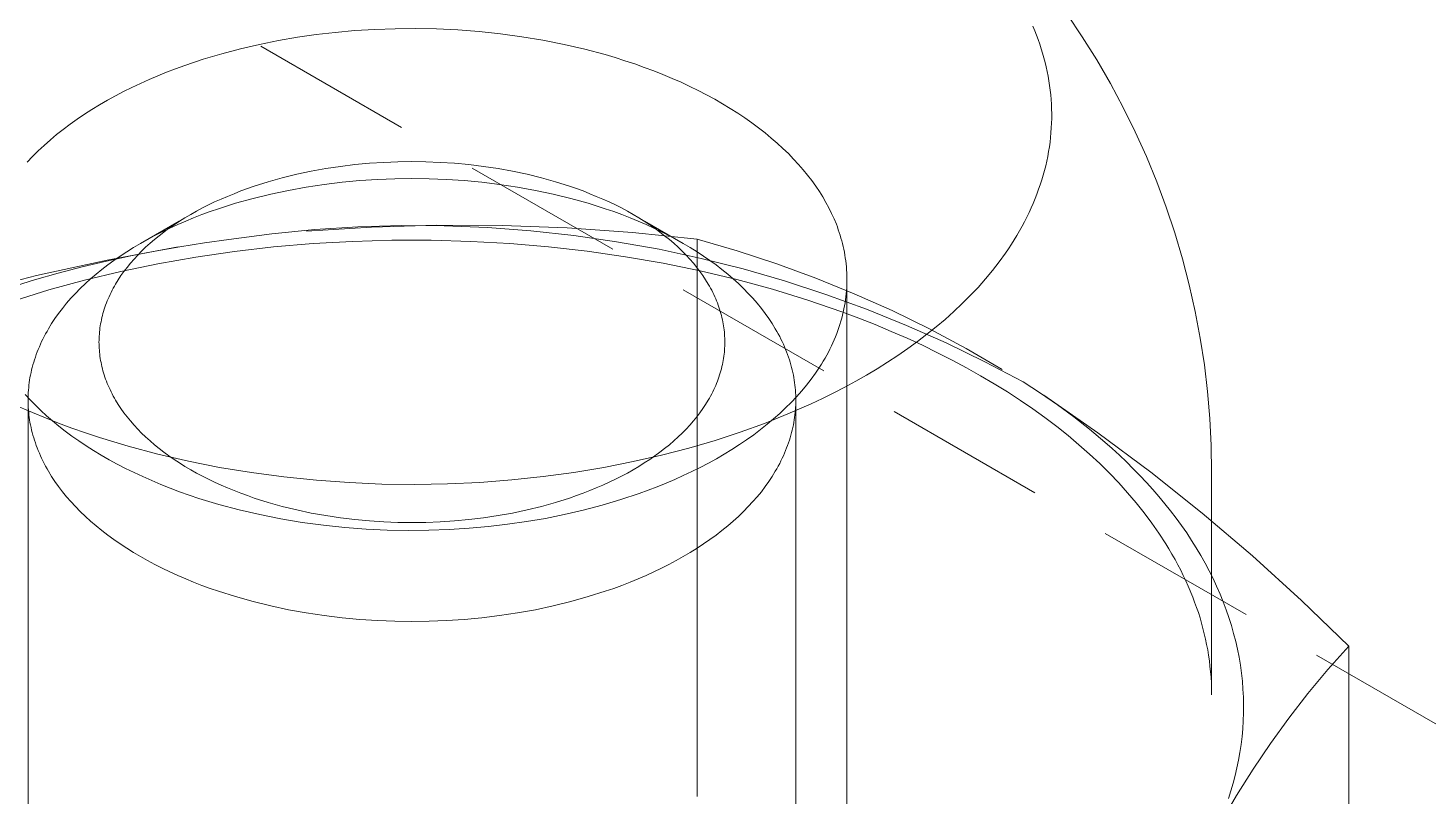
# Model space of a CAD drawing. Header units: millimetres. Extents: x -111 to 4919, y -143 to 3304.
# Drawn here: x 2828.94 to 2839.88, y 1568.33 to 1574.33 of the extents above; entities that cross this region are included whole.
import ezdxf

# ---------------------------------------------------------------- set-up
doc = ezdxf.new("R2010")
doc.units = ezdxf.units.MM
doc.linetypes.add('HIDDEN', pattern=[1.905, 1.27, -0.635])
doc.layers.add('ZANO_R', color=7, linetype='Continuous', lineweight=0)
doc.layers.add('ZANO_R_przerywana', color=7, linetype='HIDDEN', lineweight=0)

msp = doc.modelspace()

# ---------------------------------------------------------------- linework, layer by layer
at = {"layer": 'ZANO_R'}
for p, q in [((2837.059, 1574.441), (2837.178, 1574.264)), ((2831.044, 1574.261), (2830.896, 1574.235)), ((2831.191, 1574.282), (2831.044, 1574.261)), ((2831.339, 1574.299), (2831.191, 1574.282)), ((2831.492, 1574.313), (2831.339, 1574.299)), ((2831.648, 1574.323), (2831.492, 1574.313)), ((2831.807, 1574.328), (2831.648, 1574.323)), ((2831.968, 1574.33), (2831.807, 1574.328)), ((2832.132, 1574.327), (2831.968, 1574.33)), ((2832.298, 1574.319), (2832.132, 1574.327)), ((2832.464, 1574.306), (2832.298, 1574.319)), ((2832.631, 1574.289), (2832.464, 1574.306)), ((2832.798, 1574.266), (2832.631, 1574.289)), ((2832.963, 1574.239), (2832.798, 1574.266)), ((2836.791, 1574.347), (2836.806, 1574.312)), ((2836.806, 1574.312), (2836.819, 1574.278)), ((2836.819, 1574.278), (2836.832, 1574.243)), ((2837.178, 1574.264), (2837.291, 1574.084)), ((2830.6, 1574.171), (2830.453, 1574.132)), ((2830.748, 1574.205), (2830.6, 1574.171)), ((2830.896, 1574.235), (2830.748, 1574.205)), ((2833.128, 1574.206), (2832.963, 1574.239)), ((2833.29, 1574.168), (2833.128, 1574.206)), ((2833.449, 1574.126), (2833.29, 1574.168)), ((2836.832, 1574.243), (2836.845, 1574.207)), ((2836.845, 1574.207), (2836.857, 1574.172)), ((2836.857, 1574.172), (2836.867, 1574.137)), ((2830.163, 1574.041), (2830.092, 1574.015)), ((2830.307, 1574.089), (2830.163, 1574.041)), ((2830.453, 1574.132), (2830.307, 1574.089)), ((2833.527, 1574.103), (2833.449, 1574.126)), ((2833.604, 1574.078), (2833.527, 1574.103)), ((2833.68, 1574.053), (2833.604, 1574.078)), ((2833.755, 1574.026), (2833.68, 1574.053)), ((2836.867, 1574.137), (2836.878, 1574.101)), ((2836.878, 1574.101), (2836.887, 1574.065)), ((2836.887, 1574.065), (2836.896, 1574.029)), ((2837.291, 1574.084), (2837.398, 1573.9)), ((2829.885, 1573.931), (2829.817, 1573.901)), ((2829.953, 1573.96), (2829.885, 1573.931)), ((2830.022, 1573.988), (2829.953, 1573.96)), ((2830.092, 1574.015), (2830.022, 1573.988)), ((2833.829, 1573.999), (2833.755, 1574.026)), ((2833.901, 1573.97), (2833.829, 1573.999)), ((2833.972, 1573.94), (2833.901, 1573.97)), ((2834.042, 1573.909), (2833.972, 1573.94)), ((2836.896, 1574.029), (2836.903, 1573.993)), ((2836.903, 1573.993), (2836.911, 1573.957)), ((2836.911, 1573.957), (2836.917, 1573.921)), ((2829.686, 1573.837), (2829.622, 1573.803)), ((2829.751, 1573.869), (2829.686, 1573.837)), ((2829.817, 1573.901), (2829.751, 1573.869)), ((2834.11, 1573.877), (2834.042, 1573.909)), ((2834.177, 1573.844), (2834.11, 1573.877)), ((2834.242, 1573.811), (2834.177, 1573.844)), ((2836.917, 1573.921), (2836.922, 1573.884)), ((2836.922, 1573.884), (2836.927, 1573.848)), ((2836.927, 1573.848), (2836.931, 1573.811)), ((2837.398, 1573.9), (2837.498, 1573.713)), ((2829.498, 1573.733), (2829.438, 1573.697)), ((2829.559, 1573.769), (2829.498, 1573.733)), ((2829.622, 1573.803), (2829.559, 1573.769)), ((2834.305, 1573.776), (2834.242, 1573.811)), ((2834.367, 1573.741), (2834.305, 1573.776)), ((2834.427, 1573.705), (2834.367, 1573.741)), ((2836.931, 1573.811), (2836.934, 1573.774)), ((2836.934, 1573.774), (2836.937, 1573.737)), ((2836.937, 1573.737), (2836.938, 1573.7)), ((2837.498, 1573.713), (2837.592, 1573.522)), ((2829.323, 1573.621), (2829.268, 1573.581)), ((2829.379, 1573.659), (2829.323, 1573.621)), ((2829.438, 1573.697), (2829.379, 1573.659)), ((2834.485, 1573.668), (2834.427, 1573.705)), ((2834.541, 1573.63), (2834.485, 1573.668)), ((2834.596, 1573.592), (2834.541, 1573.63)), ((2836.938, 1573.7), (2836.939, 1573.664)), ((2836.939, 1573.627), (2836.938, 1573.59)), ((2836.939, 1573.664), (2836.939, 1573.627)), ((2829.162, 1573.5), (2829.113, 1573.458)), ((2829.214, 1573.541), (2829.162, 1573.5)), ((2829.268, 1573.581), (2829.214, 1573.541)), ((2834.648, 1573.553), (2834.596, 1573.592)), ((2834.699, 1573.513), (2834.648, 1573.553)), ((2834.747, 1573.473), (2834.699, 1573.513)), ((2836.933, 1573.515), (2836.93, 1573.478)), ((2836.936, 1573.552), (2836.933, 1573.515)), ((2836.938, 1573.59), (2836.936, 1573.552)), ((2837.592, 1573.522), (2837.68, 1573.328)), ((2829.065, 1573.415), (2829.019, 1573.372)), ((2829.113, 1573.458), (2829.065, 1573.415)), ((2834.794, 1573.433), (2834.747, 1573.473)), ((2834.838, 1573.392), (2834.794, 1573.433)), ((2834.881, 1573.351), (2834.838, 1573.392)), ((2836.921, 1573.404), (2836.915, 1573.367)), ((2836.926, 1573.441), (2836.921, 1573.404)), ((2836.93, 1573.478), (2836.926, 1573.441)), ((2828.974, 1573.328), (2828.932, 1573.284)), ((2829.019, 1573.372), (2828.974, 1573.328)), ((2831.494, 1573.265), (2831.607, 1573.276)), ((2831.607, 1573.276), (2831.719, 1573.283)), ((2831.719, 1573.283), (2831.83, 1573.287)), ((2831.83, 1573.287), (2831.939, 1573.289)), ((2831.939, 1573.289), (2832.048, 1573.287)), ((2832.048, 1573.287), (2832.159, 1573.283)), ((2832.159, 1573.283), (2832.271, 1573.276)), ((2832.271, 1573.276), (2832.384, 1573.265)), ((2834.922, 1573.309), (2834.881, 1573.351)), ((2834.96, 1573.267), (2834.922, 1573.309)), ((2836.9, 1573.293), (2836.892, 1573.256)), ((2836.908, 1573.33), (2836.9, 1573.293)), ((2836.915, 1573.367), (2836.908, 1573.33)), ((2837.68, 1573.328), (2837.76, 1573.131)), ((2830.816, 1573.131), (2830.926, 1573.162)), ((2830.926, 1573.162), (2831.039, 1573.19)), ((2831.039, 1573.19), (2831.152, 1573.214)), ((2831.152, 1573.214), (2831.266, 1573.234)), ((2831.266, 1573.234), (2831.38, 1573.251)), ((2831.38, 1573.251), (2831.494, 1573.265)), ((2832.384, 1573.265), (2832.498, 1573.251)), ((2832.498, 1573.251), (2832.612, 1573.234)), ((2832.612, 1573.234), (2832.726, 1573.214)), ((2832.726, 1573.214), (2832.839, 1573.19)), ((2832.839, 1573.19), (2832.951, 1573.162)), ((2832.951, 1573.162), (2833.062, 1573.131)), ((2834.997, 1573.225), (2834.96, 1573.267)), ((2835.031, 1573.183), (2834.997, 1573.225)), ((2835.064, 1573.14), (2835.031, 1573.183)), ((2836.873, 1573.182), (2836.862, 1573.145)), ((2836.883, 1573.219), (2836.873, 1573.182)), ((2836.892, 1573.256), (2836.883, 1573.219)), ((2830.549, 1573.038), (2830.601, 1573.059)), ((2830.601, 1573.059), (2830.653, 1573.078)), ((2830.653, 1573.078), (2830.707, 1573.097)), ((2830.707, 1573.097), (2830.816, 1573.131)), ((2830.974, 1573.064), (2830.835, 1573.035)), ((2831.113, 1573.089), (2830.974, 1573.064)), ((2831.253, 1573.11), (2831.113, 1573.089)), ((2831.393, 1573.127), (2831.253, 1573.11)), ((2831.532, 1573.14), (2831.393, 1573.127)), ((2831.669, 1573.149), (2831.532, 1573.14)), ((2831.805, 1573.154), (2831.669, 1573.149)), ((2831.939, 1573.156), (2831.805, 1573.154)), ((2832.073, 1573.154), (2831.939, 1573.156)), ((2832.208, 1573.149), (2832.073, 1573.154)), ((2832.346, 1573.14), (2832.208, 1573.149)), ((2832.485, 1573.127), (2832.346, 1573.14)), ((2832.624, 1573.11), (2832.485, 1573.127)), ((2832.764, 1573.089), (2832.624, 1573.11)), ((2832.904, 1573.064), (2832.764, 1573.089)), ((2833.043, 1573.035), (2832.904, 1573.064)), ((2833.062, 1573.131), (2833.171, 1573.097)), ((2833.171, 1573.097), (2833.224, 1573.078)), ((2833.224, 1573.078), (2833.277, 1573.059)), ((2833.277, 1573.059), (2833.329, 1573.038)), ((2835.095, 1573.097), (2835.064, 1573.14)), ((2835.123, 1573.055), (2835.095, 1573.097)), ((2835.15, 1573.012), (2835.123, 1573.055)), ((2836.837, 1573.072), (2836.824, 1573.035)), ((2836.85, 1573.108), (2836.837, 1573.072)), ((2836.862, 1573.145), (2836.85, 1573.108)), ((2837.76, 1573.131), (2837.834, 1572.932)), ((2830.301, 1572.926), (2830.349, 1572.95)), ((2830.349, 1572.95), (2830.397, 1572.973)), ((2830.397, 1572.973), (2830.447, 1572.996)), ((2830.561, 1572.963), (2830.428, 1572.92)), ((2830.447, 1572.996), (2830.497, 1573.017)), ((2830.497, 1573.017), (2830.549, 1573.038)), ((2830.697, 1573.001), (2830.561, 1572.963)), ((2830.835, 1573.035), (2830.697, 1573.001)), ((2833.181, 1573.001), (2833.043, 1573.035)), ((2833.317, 1572.963), (2833.181, 1573.001)), ((2833.45, 1572.92), (2833.317, 1572.963)), ((2833.329, 1573.038), (2833.38, 1573.017)), ((2833.38, 1573.017), (2833.431, 1572.996)), ((2833.431, 1572.996), (2833.48, 1572.973)), ((2833.48, 1572.973), (2833.529, 1572.95)), ((2833.529, 1572.95), (2833.576, 1572.926)), ((2835.175, 1572.969), (2835.15, 1573.012)), ((2835.198, 1572.926), (2835.175, 1572.969)), ((2836.795, 1572.962), (2836.779, 1572.926)), ((2836.81, 1572.999), (2836.795, 1572.962)), ((2836.824, 1573.035), (2836.81, 1572.999)), ((2830.122, 1572.822), (2830.165, 1572.849)), ((2830.165, 1572.849), (2830.21, 1572.875)), ((2830.233, 1572.849), (2830.171, 1572.823)), ((2830.21, 1572.875), (2830.255, 1572.901)), ((2830.297, 1572.874), (2830.233, 1572.849)), ((2830.255, 1572.901), (2830.301, 1572.926)), ((2830.362, 1572.898), (2830.297, 1572.874)), ((2830.428, 1572.92), (2830.362, 1572.898)), ((2833.516, 1572.898), (2833.45, 1572.92)), ((2833.58, 1572.874), (2833.516, 1572.898)), ((2833.576, 1572.926), (2833.623, 1572.901)), ((2833.644, 1572.849), (2833.58, 1572.874)), ((2833.623, 1572.901), (2833.668, 1572.875)), ((2833.707, 1572.823), (2833.644, 1572.849)), ((2833.668, 1572.875), (2833.712, 1572.849)), ((2833.712, 1572.849), (2833.755, 1572.822)), ((2835.219, 1572.884), (2835.198, 1572.926)), ((2835.238, 1572.841), (2835.219, 1572.884)), ((2835.256, 1572.799), (2835.238, 1572.841)), ((2836.745, 1572.854), (2836.727, 1572.818)), ((2836.762, 1572.89), (2836.745, 1572.854)), ((2836.779, 1572.926), (2836.762, 1572.89)), ((2837.834, 1572.932), (2837.901, 1572.732)), ((2830.121, 1572.824), (2829.818, 1572.649)), ((2829.988, 1572.74), (2829.93, 1572.711)), ((2829.963, 1572.709), (2830.001, 1572.738)), ((2830.048, 1572.769), (2829.988, 1572.74)), ((2830.001, 1572.738), (2830.04, 1572.767)), ((2830.04, 1572.767), (2830.081, 1572.795)), ((2830.109, 1572.797), (2830.048, 1572.769)), ((2830.081, 1572.795), (2830.122, 1572.822)), ((2830.171, 1572.823), (2830.109, 1572.797)), ((2830.843, 1572.724), (2830.509, 1572.68)), ((2831.18, 1572.757), (2830.843, 1572.724)), ((2831.115, 1572.745), (2831.624, 1572.776)), ((2831.517, 1572.778), (2831.18, 1572.757)), ((2831.855, 1572.788), (2831.517, 1572.778)), ((2831.624, 1572.776), (2832.134, 1572.791)), ((2832.192, 1572.786), (2831.855, 1572.788)), ((2832.134, 1572.791), (2832.644, 1572.789)), ((2832.53, 1572.773), (2832.192, 1572.786)), ((2832.867, 1572.747), (2832.53, 1572.773)), ((2832.644, 1572.789), (2833.153, 1572.77)), ((2833.203, 1572.711), (2832.867, 1572.747)), ((2833.153, 1572.77), (2833.662, 1572.735)), ((2833.662, 1572.735), (2834.169, 1572.683)), ((2833.769, 1572.797), (2833.707, 1572.823)), ((2833.755, 1572.822), (2833.797, 1572.795)), ((2833.756, 1572.824), (2834.06, 1572.649)), ((2833.83, 1572.769), (2833.769, 1572.797)), ((2833.797, 1572.795), (2833.837, 1572.767)), ((2833.889, 1572.74), (2833.83, 1572.769)), ((2833.837, 1572.767), (2833.877, 1572.738)), ((2833.877, 1572.738), (2833.914, 1572.709)), ((2833.948, 1572.711), (2833.889, 1572.74)), ((2835.264, 1572.778), (2835.256, 1572.799)), ((2835.271, 1572.756), (2835.264, 1572.778)), ((2835.279, 1572.735), (2835.271, 1572.756)), ((2835.286, 1572.713), (2835.279, 1572.735)), ((2836.688, 1572.747), (2836.667, 1572.712)), ((2836.708, 1572.783), (2836.688, 1572.747)), ((2836.727, 1572.818), (2836.708, 1572.783)), ((2837.901, 1572.732), (2837.961, 1572.529)), ((2829.557, 1572.519), (2830.112, 1572.622)), ((2829.763, 1572.617), (2829.711, 1572.584)), ((2829.818, 1572.649), (2829.763, 1572.617)), ((2829.873, 1572.68), (2829.818, 1572.649)), ((2829.826, 1572.588), (2829.858, 1572.619)), ((2829.858, 1572.619), (2829.892, 1572.65)), ((2829.93, 1572.711), (2829.873, 1572.68)), ((2829.892, 1572.65), (2829.927, 1572.68)), ((2829.927, 1572.68), (2829.963, 1572.709)), ((2830.125, 1572.623), (2829.933, 1572.589)), ((2830.317, 1572.653), (2830.125, 1572.623)), ((2830.509, 1572.68), (2830.317, 1572.653)), ((2830.858, 1572.621), (2830.553, 1572.586)), ((2831.166, 1572.647), (2830.858, 1572.621)), ((2831.474, 1572.665), (2831.166, 1572.647)), ((2831.782, 1572.674), (2831.474, 1572.665)), ((2832.09, 1572.674), (2831.782, 1572.674)), ((2832.398, 1572.665), (2832.09, 1572.674)), ((2832.703, 1572.648), (2832.398, 1572.665)), ((2833.007, 1572.622), (2832.703, 1572.648)), ((2833.309, 1572.588), (2833.007, 1572.622)), ((2833.537, 1572.662), (2833.203, 1572.711)), ((2833.87, 1572.603), (2833.537, 1572.662)), ((2833.914, 1572.709), (2833.951, 1572.68)), ((2834.005, 1572.68), (2833.948, 1572.711)), ((2833.951, 1572.68), (2833.986, 1572.65)), ((2833.986, 1572.65), (2834.019, 1572.619)), ((2834.06, 1572.649), (2834.005, 1572.68)), ((2834.019, 1572.619), (2834.051, 1572.588)), ((2834.114, 1572.617), (2834.06, 1572.649)), ((2834.167, 1572.584), (2834.114, 1572.617)), ((2834.169, 1568.324), (2834.169, 1572.683)), ((2834.169, 1572.683), (2834.481, 1572.592)), ((2835.292, 1572.691), (2835.286, 1572.713)), ((2835.298, 1572.669), (2835.292, 1572.691)), ((2835.304, 1572.647), (2835.298, 1572.669)), ((2835.309, 1572.625), (2835.304, 1572.647)), ((2835.314, 1572.603), (2835.309, 1572.625)), ((2836.624, 1572.642), (2836.601, 1572.607)), ((2836.646, 1572.677), (2836.624, 1572.642)), ((2836.667, 1572.712), (2836.646, 1572.677)), ((2829.005, 1572.397), (2829.557, 1572.519)), ((2829.552, 1572.51), (2829.363, 1572.465)), ((2829.742, 1572.551), (2829.552, 1572.51)), ((2829.61, 1572.516), (2829.562, 1572.481)), ((2829.659, 1572.55), (2829.61, 1572.516)), ((2829.711, 1572.584), (2829.659, 1572.55)), ((2829.739, 1572.494), (2829.767, 1572.525)), ((2829.933, 1572.589), (2829.742, 1572.551)), ((2829.767, 1572.525), (2829.796, 1572.557)), ((2829.796, 1572.557), (2829.826, 1572.588)), ((2830.251, 1572.542), (2829.954, 1572.49)), ((2830.553, 1572.586), (2830.251, 1572.542)), ((2833.607, 1572.545), (2833.309, 1572.588)), ((2833.902, 1572.494), (2833.607, 1572.545)), ((2834.2, 1572.531), (2833.87, 1572.603)), ((2834.051, 1572.588), (2834.082, 1572.557)), ((2834.082, 1572.557), (2834.111, 1572.525)), ((2834.111, 1572.525), (2834.139, 1572.494)), ((2834.218, 1572.55), (2834.167, 1572.584)), ((2834.528, 1572.449), (2834.2, 1572.531)), ((2834.268, 1572.516), (2834.218, 1572.55)), ((2834.316, 1572.481), (2834.268, 1572.516)), ((2834.481, 1572.592), (2834.79, 1572.49)), ((2835.319, 1572.58), (2835.314, 1572.603)), ((2835.323, 1572.558), (2835.319, 1572.58)), ((2835.326, 1572.535), (2835.323, 1572.558)), ((2835.33, 1572.512), (2835.326, 1572.535)), ((2835.332, 1572.489), (2835.33, 1572.512)), ((2836.528, 1572.505), (2836.476, 1572.437)), ((2836.577, 1572.573), (2836.528, 1572.505)), ((2836.601, 1572.607), (2836.577, 1572.573)), ((2837.961, 1572.529), (2838.014, 1572.324)), ((2828.458, 1572.257), (2829.005, 1572.397)), ((2829.175, 1572.416), (2828.99, 1572.364)), ((2829.363, 1572.465), (2829.175, 1572.416)), ((2829.663, 1572.429), (2829.379, 1572.361)), ((2829.471, 1572.409), (2829.428, 1572.372)), ((2829.515, 1572.445), (2829.471, 1572.409)), ((2829.562, 1572.481), (2829.515, 1572.445)), ((2829.643, 1572.364), (2829.665, 1572.397)), ((2829.954, 1572.49), (2829.663, 1572.429)), ((2829.665, 1572.397), (2829.688, 1572.429)), ((2829.688, 1572.429), (2829.713, 1572.461)), ((2829.713, 1572.461), (2829.739, 1572.494)), ((2834.192, 1572.434), (2833.902, 1572.494)), ((2834.139, 1572.494), (2834.165, 1572.461)), ((2834.165, 1572.461), (2834.19, 1572.429)), ((2834.19, 1572.429), (2834.213, 1572.397)), ((2834.478, 1572.366), (2834.192, 1572.434)), ((2834.213, 1572.397), (2834.234, 1572.364)), ((2834.362, 1572.445), (2834.316, 1572.481)), ((2834.407, 1572.409), (2834.362, 1572.445)), ((2834.45, 1572.372), (2834.407, 1572.409)), ((2834.852, 1572.355), (2834.528, 1572.449)), ((2834.79, 1572.49), (2835.095, 1572.378)), ((2835.335, 1572.466), (2835.332, 1572.489)), ((2835.336, 1572.443), (2835.335, 1572.466)), ((2835.338, 1572.42), (2835.336, 1572.443)), ((2835.338, 1572.397), (2835.338, 1572.42)), ((2835.339, 1572.373), (2835.338, 1572.397)), ((2836.476, 1572.437), (2836.421, 1572.371)), ((2828.99, 1572.364), (2828.807, 1572.308)), ((2829.101, 1572.285), (2828.831, 1572.201)), ((2829.379, 1572.361), (2829.101, 1572.285)), ((2829.347, 1572.297), (2829.31, 1572.258)), ((2829.387, 1572.335), (2829.347, 1572.297)), ((2829.428, 1572.372), (2829.387, 1572.335)), ((2829.596, 1572.282), (2829.605, 1572.298)), ((2829.605, 1572.298), (2829.614, 1572.315)), ((2829.614, 1572.315), (2829.623, 1572.331)), ((2829.623, 1572.331), (2829.643, 1572.364)), ((2834.234, 1572.364), (2834.254, 1572.331)), ((2834.254, 1572.331), (2834.264, 1572.315)), ((2834.264, 1572.315), (2834.273, 1572.298)), ((2834.273, 1572.298), (2834.282, 1572.282)), ((2834.491, 1572.335), (2834.45, 1572.372)), ((2834.758, 1572.29), (2834.478, 1572.366)), ((2834.53, 1572.297), (2834.491, 1572.335)), ((2834.568, 1572.258), (2834.53, 1572.297)), ((2835.033, 1572.206), (2834.758, 1572.29)), ((2835.173, 1572.25), (2834.852, 1572.355)), ((2835.095, 1572.378), (2835.396, 1572.255)), ((2835.335, 1572.279), (2835.337, 1572.303)), ((2835.337, 1572.303), (2835.338, 1572.326)), ((2835.338, 1572.326), (2835.339, 1572.35)), ((2835.339, 1572.35), (2835.339, 1572.373)), ((2835.339, 1572.35), (2835.339, 1564.076)), ((2836.363, 1572.305), (2836.303, 1572.241)), ((2836.421, 1572.371), (2836.363, 1572.305)), ((2838.014, 1572.324), (2838.06, 1572.117)), ((2829.24, 1572.181), (2829.208, 1572.141)), ((2829.274, 1572.22), (2829.24, 1572.181)), ((2829.31, 1572.258), (2829.274, 1572.22)), ((2829.545, 1572.167), (2829.552, 1572.183)), ((2829.552, 1572.183), (2829.558, 1572.2)), ((2829.558, 1572.2), (2829.565, 1572.216)), ((2829.565, 1572.216), (2829.572, 1572.232)), ((2829.572, 1572.232), (2829.58, 1572.249)), ((2829.58, 1572.249), (2829.588, 1572.265)), ((2829.588, 1572.265), (2829.596, 1572.282)), ((2834.282, 1572.282), (2834.29, 1572.265)), ((2834.29, 1572.265), (2834.298, 1572.249)), ((2834.298, 1572.249), (2834.306, 1572.232)), ((2834.306, 1572.232), (2834.313, 1572.216)), ((2834.313, 1572.216), (2834.32, 1572.2)), ((2834.32, 1572.2), (2834.326, 1572.183)), ((2834.326, 1572.183), (2834.332, 1572.167)), ((2834.604, 1572.22), (2834.568, 1572.258)), ((2834.638, 1572.181), (2834.604, 1572.22)), ((2834.67, 1572.141), (2834.638, 1572.181)), ((2835.3, 1572.113), (2835.033, 1572.206)), ((2835.491, 1572.135), (2835.173, 1572.25)), ((2835.32, 1572.16), (2835.324, 1572.184)), ((2835.324, 1572.184), (2835.328, 1572.208)), ((2835.328, 1572.208), (2835.331, 1572.231)), ((2835.331, 1572.231), (2835.333, 1572.255)), ((2835.333, 1572.255), (2835.335, 1572.279)), ((2835.396, 1572.255), (2835.693, 1572.123)), ((2836.24, 1572.178), (2836.174, 1572.116)), ((2836.303, 1572.241), (2836.24, 1572.178)), ((2829.178, 1572.102), (2829.149, 1572.062)), ((2829.208, 1572.141), (2829.178, 1572.102)), ((2829.512, 1572.052), (2829.516, 1572.069)), ((2829.516, 1572.069), (2829.52, 1572.085)), ((2829.52, 1572.085), (2829.524, 1572.101)), ((2829.524, 1572.101), (2829.529, 1572.117)), ((2829.529, 1572.117), (2829.534, 1572.134)), ((2829.534, 1572.134), (2829.54, 1572.15)), ((2829.54, 1572.15), (2829.545, 1572.167)), ((2834.332, 1572.167), (2834.338, 1572.15)), ((2834.338, 1572.15), (2834.344, 1572.134)), ((2834.344, 1572.134), (2834.349, 1572.117)), ((2834.349, 1572.117), (2834.353, 1572.101)), ((2834.353, 1572.101), (2834.358, 1572.085)), ((2834.358, 1572.085), (2834.362, 1572.069)), ((2834.362, 1572.069), (2834.365, 1572.052)), ((2834.7, 1572.102), (2834.67, 1572.141)), ((2834.728, 1572.062), (2834.7, 1572.102)), ((2835.298, 1572.064), (2835.304, 1572.088)), ((2835.431, 1572.064), (2835.3, 1572.113)), ((2835.304, 1572.088), (2835.31, 1572.112)), ((2835.31, 1572.112), (2835.315, 1572.136)), ((2835.315, 1572.136), (2835.32, 1572.16)), ((2835.56, 1572.014), (2835.431, 1572.064)), ((2835.804, 1572.008), (2835.491, 1572.135)), ((2835.693, 1572.123), (2835.984, 1571.98)), ((2836.174, 1572.116), (2836.106, 1572.055)), ((2838.06, 1572.117), (2838.1, 1571.909)), ((2829.087, 1571.961), (2829.076, 1571.941)), ((2829.098, 1571.981), (2829.087, 1571.961)), ((2829.123, 1572.022), (2829.098, 1571.981)), ((2829.149, 1572.062), (2829.123, 1572.022)), ((2829.496, 1571.94), (2829.497, 1571.956)), ((2829.497, 1571.956), (2829.499, 1571.972)), ((2829.499, 1571.972), (2829.501, 1571.988)), ((2829.501, 1571.988), (2829.503, 1572.004)), ((2829.503, 1572.004), (2829.506, 1572.02)), ((2829.506, 1572.02), (2829.509, 1572.036)), ((2829.509, 1572.036), (2829.512, 1572.052)), ((2834.365, 1572.052), (2834.369, 1572.036)), ((2834.369, 1572.036), (2834.372, 1572.02)), ((2834.372, 1572.02), (2834.374, 1572.004)), ((2834.374, 1572.004), (2834.377, 1571.988)), ((2834.377, 1571.988), (2834.379, 1571.972)), ((2834.379, 1571.972), (2834.381, 1571.956)), ((2834.381, 1571.956), (2834.382, 1571.94)), ((2834.755, 1572.022), (2834.728, 1572.062)), ((2834.779, 1571.981), (2834.755, 1572.022)), ((2834.791, 1571.961), (2834.779, 1571.981)), ((2834.802, 1571.941), (2834.791, 1571.961)), ((2835.259, 1571.943), (2835.268, 1571.967)), ((2835.268, 1571.967), (2835.276, 1571.991)), ((2835.276, 1571.991), (2835.284, 1572.015)), ((2835.284, 1572.015), (2835.291, 1572.04)), ((2835.291, 1572.04), (2835.298, 1572.064)), ((2835.685, 1571.961), (2835.56, 1572.014)), ((2835.809, 1571.907), (2835.685, 1571.961)), ((2836.113, 1571.871), (2835.804, 1572.008)), ((2836.036, 1571.996), (2835.964, 1571.938)), ((2835.984, 1571.98), (2836.271, 1571.827)), ((2836.106, 1572.055), (2836.036, 1571.996)), ((2829.036, 1571.86), (2829.027, 1571.84)), ((2829.045, 1571.881), (2829.036, 1571.86)), ((2829.055, 1571.901), (2829.045, 1571.881)), ((2829.065, 1571.921), (2829.055, 1571.901)), ((2829.076, 1571.941), (2829.065, 1571.921)), ((2829.493, 1571.877), (2829.494, 1571.893)), ((2829.494, 1571.861), (2829.493, 1571.877)), ((2829.494, 1571.908), (2829.495, 1571.924)), ((2829.494, 1571.893), (2829.494, 1571.908)), ((2829.494, 1571.846), (2829.494, 1571.861)), ((2829.495, 1571.83), (2829.494, 1571.846)), ((2829.495, 1571.924), (2829.496, 1571.94)), ((2834.382, 1571.94), (2834.383, 1571.924)), ((2834.383, 1571.924), (2834.384, 1571.908)), ((2834.384, 1571.846), (2834.383, 1571.83)), ((2834.384, 1571.908), (2834.384, 1571.893)), ((2834.384, 1571.893), (2834.384, 1571.877)), ((2834.384, 1571.877), (2834.384, 1571.861)), ((2834.384, 1571.861), (2834.384, 1571.846)), ((2834.813, 1571.921), (2834.802, 1571.941)), ((2834.823, 1571.901), (2834.813, 1571.921)), ((2834.833, 1571.881), (2834.823, 1571.901)), ((2834.842, 1571.86), (2834.833, 1571.881)), ((2834.851, 1571.84), (2834.842, 1571.86)), ((2835.206, 1571.823), (2835.218, 1571.847)), ((2835.218, 1571.847), (2835.229, 1571.871)), ((2835.229, 1571.871), (2835.239, 1571.895)), ((2835.239, 1571.895), (2835.249, 1571.919)), ((2835.249, 1571.919), (2835.259, 1571.943)), ((2835.929, 1571.852), (2835.809, 1571.907)), ((2835.89, 1571.881), (2835.814, 1571.826)), ((2835.964, 1571.938), (2835.89, 1571.881)), ((2836.047, 1571.794), (2835.929, 1571.852)), ((2836.416, 1571.723), (2836.113, 1571.871)), ((2838.1, 1571.909), (2838.132, 1571.7)), ((2828.989, 1571.739), (2828.983, 1571.719)), ((2828.996, 1571.759), (2828.989, 1571.739)), ((2829.003, 1571.78), (2828.996, 1571.759)), ((2829.01, 1571.8), (2829.003, 1571.78)), ((2829.018, 1571.82), (2829.01, 1571.8)), ((2829.027, 1571.84), (2829.018, 1571.82)), ((2829.496, 1571.814), (2829.495, 1571.83)), ((2829.497, 1571.798), (2829.496, 1571.814)), ((2829.499, 1571.782), (2829.497, 1571.798)), ((2829.501, 1571.766), (2829.499, 1571.782)), ((2829.503, 1571.75), (2829.501, 1571.766)), ((2829.506, 1571.734), (2829.503, 1571.75)), ((2834.374, 1571.75), (2834.372, 1571.734)), ((2834.377, 1571.766), (2834.374, 1571.75)), ((2834.379, 1571.782), (2834.377, 1571.766)), ((2834.381, 1571.798), (2834.379, 1571.782)), ((2834.382, 1571.814), (2834.381, 1571.798)), ((2834.383, 1571.83), (2834.382, 1571.814)), ((2834.859, 1571.82), (2834.851, 1571.84)), ((2834.867, 1571.8), (2834.859, 1571.82)), ((2834.875, 1571.78), (2834.867, 1571.8)), ((2834.882, 1571.759), (2834.875, 1571.78)), ((2834.889, 1571.739), (2834.882, 1571.759)), ((2834.895, 1571.719), (2834.889, 1571.739)), ((2835.154, 1571.728), (2835.168, 1571.752)), ((2835.168, 1571.752), (2835.181, 1571.775)), ((2835.181, 1571.775), (2835.194, 1571.799)), ((2835.194, 1571.799), (2835.206, 1571.823)), ((2835.736, 1571.772), (2835.656, 1571.72)), ((2835.814, 1571.826), (2835.736, 1571.772)), ((2836.162, 1571.736), (2836.047, 1571.794)), ((2836.274, 1571.676), (2836.162, 1571.736)), ((2836.271, 1571.827), (2836.553, 1571.664)), ((2828.962, 1571.639), (2828.958, 1571.619)), ((2828.967, 1571.659), (2828.962, 1571.639)), ((2828.972, 1571.679), (2828.967, 1571.659)), ((2828.977, 1571.699), (2828.972, 1571.679)), ((2828.983, 1571.719), (2828.977, 1571.699)), ((2829.509, 1571.718), (2829.506, 1571.734)), ((2829.512, 1571.702), (2829.509, 1571.718)), ((2829.516, 1571.685), (2829.512, 1571.702)), ((2829.52, 1571.669), (2829.516, 1571.685)), ((2829.524, 1571.653), (2829.52, 1571.669)), ((2829.529, 1571.636), (2829.524, 1571.653)), ((2829.534, 1571.62), (2829.529, 1571.636)), ((2834.349, 1571.636), (2834.344, 1571.62)), ((2834.353, 1571.653), (2834.349, 1571.636)), ((2834.358, 1571.669), (2834.353, 1571.653)), ((2834.362, 1571.685), (2834.358, 1571.669)), ((2834.365, 1571.702), (2834.362, 1571.685)), ((2834.369, 1571.718), (2834.365, 1571.702)), ((2834.372, 1571.734), (2834.369, 1571.718)), ((2834.901, 1571.699), (2834.895, 1571.719)), ((2834.906, 1571.679), (2834.901, 1571.699)), ((2834.911, 1571.659), (2834.906, 1571.679)), ((2834.916, 1571.639), (2834.911, 1571.659)), ((2834.92, 1571.619), (2834.916, 1571.639)), ((2835.059, 1571.587), (2835.093, 1571.634)), ((2835.093, 1571.634), (2835.109, 1571.657)), ((2835.109, 1571.657), (2835.124, 1571.681)), ((2835.124, 1571.681), (2835.139, 1571.704)), ((2835.139, 1571.704), (2835.154, 1571.728)), ((2835.575, 1571.669), (2835.492, 1571.619)), ((2835.656, 1571.72), (2835.575, 1571.669)), ((2836.383, 1571.614), (2836.274, 1571.676)), ((2836.715, 1571.565), (2836.416, 1571.723)), ((2838.132, 1571.7), (2838.157, 1571.49)), ((2828.944, 1571.521), (2828.942, 1571.501)), ((2828.946, 1571.54), (2828.944, 1571.521)), ((2828.948, 1571.56), (2828.946, 1571.54)), ((2828.951, 1571.58), (2828.948, 1571.56)), ((2828.954, 1571.6), (2828.951, 1571.58)), ((2828.958, 1571.619), (2828.954, 1571.6)), ((2829.54, 1571.604), (2829.534, 1571.62)), ((2829.545, 1571.587), (2829.54, 1571.604)), ((2829.552, 1571.571), (2829.545, 1571.587)), ((2829.558, 1571.554), (2829.552, 1571.571)), ((2829.565, 1571.538), (2829.558, 1571.554)), ((2829.572, 1571.521), (2829.565, 1571.538)), ((2829.58, 1571.505), (2829.572, 1571.521)), ((2834.306, 1571.521), (2834.298, 1571.505)), ((2834.313, 1571.538), (2834.306, 1571.521)), ((2834.32, 1571.554), (2834.313, 1571.538)), ((2834.326, 1571.571), (2834.32, 1571.554)), ((2834.332, 1571.587), (2834.326, 1571.571)), ((2834.338, 1571.604), (2834.332, 1571.587)), ((2834.344, 1571.62), (2834.338, 1571.604)), ((2834.923, 1571.6), (2834.92, 1571.619)), ((2834.927, 1571.58), (2834.923, 1571.6)), ((2834.93, 1571.56), (2834.927, 1571.58)), ((2834.932, 1571.54), (2834.93, 1571.56)), ((2834.934, 1571.521), (2834.932, 1571.54)), ((2834.936, 1571.501), (2834.934, 1571.521)), ((2834.985, 1571.495), (2835.023, 1571.541)), ((2835.023, 1571.541), (2835.059, 1571.587)), ((2835.322, 1571.525), (2835.235, 1571.48)), ((2835.407, 1571.571), (2835.322, 1571.525)), ((2835.492, 1571.619), (2835.407, 1571.571)), ((2836.489, 1571.551), (2836.383, 1571.614)), ((2836.593, 1571.487), (2836.489, 1571.551)), ((2836.851, 1571.477), (2836.715, 1571.565)), ((2828.917, 1571.467), (2828.956, 1571.425)), ((2828.94, 1571.463), (2828.939, 1571.443)), ((2828.939, 1571.443), (2828.939, 1571.424)), ((2828.939, 1559.266), (2828.939, 1571.424)), ((2828.939, 1571.424), (2828.939, 1571.405)), ((2828.941, 1571.482), (2828.94, 1571.463)), ((2828.942, 1571.501), (2828.941, 1571.482)), ((2828.956, 1571.425), (2828.997, 1571.383)), ((2829.588, 1571.488), (2829.58, 1571.505)), ((2829.596, 1571.472), (2829.588, 1571.488)), ((2829.605, 1571.455), (2829.596, 1571.472)), ((2829.614, 1571.439), (2829.605, 1571.455)), ((2829.623, 1571.423), (2829.614, 1571.439)), ((2829.643, 1571.39), (2829.623, 1571.423)), ((2834.254, 1571.423), (2834.234, 1571.39)), ((2834.264, 1571.439), (2834.254, 1571.423)), ((2834.273, 1571.455), (2834.264, 1571.439)), ((2834.282, 1571.472), (2834.273, 1571.455)), ((2834.29, 1571.488), (2834.282, 1571.472)), ((2834.298, 1571.505), (2834.29, 1571.488)), ((2834.903, 1571.405), (2834.945, 1571.45)), ((2834.937, 1571.482), (2834.936, 1571.501)), ((2834.938, 1571.463), (2834.937, 1571.482)), ((2834.939, 1571.443), (2834.938, 1571.463)), ((2834.939, 1571.424), (2834.939, 1571.443)), ((2834.939, 1559.266), (2834.939, 1571.424)), ((2834.939, 1571.405), (2834.939, 1571.424)), ((2834.945, 1571.45), (2834.985, 1571.495)), ((2835.147, 1571.436), (2835.058, 1571.394)), ((2835.235, 1571.48), (2835.147, 1571.436)), ((2836.694, 1571.421), (2836.593, 1571.487)), ((2836.791, 1571.354), (2836.694, 1571.421)), ((2836.983, 1571.386), (2836.851, 1571.477)), ((2836.877, 1571.461), (2837.3, 1571.167)), ((2838.157, 1571.49), (2838.175, 1571.279)), ((2828.973, 1571.326), (2828.875, 1571.369)), ((2828.939, 1571.405), (2828.94, 1571.386)), ((2828.94, 1571.386), (2828.941, 1571.366)), ((2828.941, 1571.366), (2828.942, 1571.347)), ((2828.942, 1571.347), (2828.944, 1571.327)), ((2828.944, 1571.327), (2828.946, 1571.308)), ((2828.946, 1571.308), (2828.948, 1571.288)), ((2829.074, 1571.285), (2828.973, 1571.326)), ((2828.997, 1571.383), (2829.039, 1571.342)), ((2829.039, 1571.342), (2829.084, 1571.301)), ((2829.084, 1571.301), (2829.13, 1571.26)), ((2829.665, 1571.357), (2829.643, 1571.39)), ((2829.688, 1571.325), (2829.665, 1571.357)), ((2829.713, 1571.292), (2829.688, 1571.325)), ((2834.19, 1571.325), (2834.165, 1571.292)), ((2834.213, 1571.357), (2834.19, 1571.325)), ((2834.234, 1571.39), (2834.213, 1571.357)), ((2834.877, 1571.315), (2834.694, 1571.241)), ((2834.765, 1571.276), (2834.813, 1571.318)), ((2834.813, 1571.318), (2834.859, 1571.362)), ((2834.859, 1571.362), (2834.903, 1571.405)), ((2835.058, 1571.394), (2834.877, 1571.315)), ((2834.93, 1571.288), (2834.932, 1571.308)), ((2834.932, 1571.308), (2834.934, 1571.327)), ((2834.934, 1571.327), (2834.936, 1571.347)), ((2834.936, 1571.347), (2834.937, 1571.366)), ((2834.937, 1571.366), (2834.938, 1571.386)), ((2834.938, 1571.386), (2834.939, 1571.405)), ((2836.886, 1571.286), (2836.791, 1571.354)), ((2837.111, 1571.292), (2836.983, 1571.386)), ((2828.948, 1571.288), (2828.951, 1571.269)), ((2828.951, 1571.269), (2828.954, 1571.249)), ((2828.954, 1571.249), (2828.958, 1571.229)), ((2828.958, 1571.229), (2828.962, 1571.209)), ((2828.962, 1571.209), (2828.967, 1571.189)), ((2828.967, 1571.189), (2828.972, 1571.169)), ((2829.176, 1571.244), (2829.074, 1571.285)), ((2829.13, 1571.26), (2829.179, 1571.22)), ((2829.281, 1571.205), (2829.176, 1571.244)), ((2829.179, 1571.22), (2829.23, 1571.181)), ((2829.389, 1571.167), (2829.281, 1571.205)), ((2829.739, 1571.26), (2829.713, 1571.292)), ((2829.767, 1571.228), (2829.739, 1571.26)), ((2829.796, 1571.197), (2829.767, 1571.228)), ((2829.826, 1571.166), (2829.796, 1571.197)), ((2834.082, 1571.197), (2834.051, 1571.166)), ((2834.111, 1571.228), (2834.082, 1571.197)), ((2834.139, 1571.26), (2834.111, 1571.228)), ((2834.165, 1571.292), (2834.139, 1571.26)), ((2834.694, 1571.241), (2834.505, 1571.173)), ((2834.61, 1571.152), (2834.664, 1571.193)), ((2834.664, 1571.193), (2834.715, 1571.234)), ((2834.715, 1571.234), (2834.765, 1571.276)), ((2834.906, 1571.169), (2834.911, 1571.189)), ((2834.911, 1571.189), (2834.916, 1571.209)), ((2834.916, 1571.209), (2834.92, 1571.229)), ((2834.92, 1571.229), (2834.923, 1571.249)), ((2834.923, 1571.249), (2834.927, 1571.269)), ((2834.927, 1571.269), (2834.93, 1571.288)), ((2836.978, 1571.216), (2836.886, 1571.286)), ((2837.067, 1571.146), (2836.978, 1571.216)), ((2837.235, 1571.195), (2837.111, 1571.292)), ((2837.354, 1571.095), (2837.235, 1571.195)), ((2838.175, 1571.279), (2838.185, 1571.068)), ((2828.972, 1571.169), (2828.977, 1571.149)), ((2828.977, 1571.149), (2828.983, 1571.129)), ((2828.983, 1571.129), (2828.989, 1571.109)), ((2828.989, 1571.109), (2828.996, 1571.089)), ((2828.996, 1571.089), (2829.003, 1571.069)), ((2829.23, 1571.181), (2829.282, 1571.142)), ((2829.282, 1571.142), (2829.336, 1571.104)), ((2829.336, 1571.104), (2829.393, 1571.066)), ((2829.498, 1571.131), (2829.389, 1571.167)), ((2829.722, 1571.063), (2829.498, 1571.131)), ((2829.858, 1571.135), (2829.826, 1571.166)), ((2829.892, 1571.104), (2829.858, 1571.135)), ((2829.927, 1571.074), (2829.892, 1571.104)), ((2833.986, 1571.104), (2833.951, 1571.074)), ((2834.019, 1571.135), (2833.986, 1571.104)), ((2834.051, 1571.166), (2834.019, 1571.135)), ((2834.308, 1571.108), (2834.102, 1571.048)), ((2834.505, 1571.173), (2834.308, 1571.108)), ((2834.498, 1571.075), (2834.555, 1571.113)), ((2834.555, 1571.113), (2834.61, 1571.152)), ((2834.875, 1571.069), (2834.882, 1571.089)), ((2834.882, 1571.089), (2834.889, 1571.109)), ((2834.889, 1571.109), (2834.895, 1571.129)), ((2834.895, 1571.129), (2834.901, 1571.149)), ((2834.901, 1571.149), (2834.906, 1571.169)), ((2837.152, 1571.074), (2837.067, 1571.146)), ((2837.3, 1571.167), (2837.713, 1570.859)), ((2837.411, 1571.044), (2837.354, 1571.095)), ((2829.003, 1571.069), (2829.01, 1571.049)), ((2829.01, 1571.049), (2829.018, 1571.028)), ((2829.018, 1571.028), (2829.027, 1571.008)), ((2829.027, 1571.008), (2829.036, 1570.988)), ((2829.036, 1570.988), (2829.045, 1570.968)), ((2829.393, 1571.066), (2829.451, 1571.029)), ((2829.451, 1571.029), (2829.511, 1570.993)), ((2829.511, 1570.993), (2829.572, 1570.957)), ((2829.954, 1571.001), (2829.722, 1571.063)), ((2829.963, 1571.045), (2829.927, 1571.074)), ((2830.192, 1570.945), (2829.954, 1571.001)), ((2830.001, 1571.016), (2829.963, 1571.045)), ((2830.04, 1570.987), (2830.001, 1571.016)), ((2830.081, 1570.959), (2830.04, 1570.987)), ((2833.889, 1570.992), (2833.668, 1570.942)), ((2833.837, 1570.987), (2833.797, 1570.959)), ((2833.877, 1571.016), (2833.837, 1570.987)), ((2833.914, 1571.045), (2833.877, 1571.016)), ((2834.102, 1571.048), (2833.889, 1570.992)), ((2833.951, 1571.074), (2833.914, 1571.045)), ((2834.319, 1570.965), (2834.38, 1571)), ((2834.38, 1571), (2834.44, 1571.037)), ((2834.44, 1571.037), (2834.498, 1571.075)), ((2834.833, 1570.968), (2834.842, 1570.988)), ((2834.842, 1570.988), (2834.851, 1571.008)), ((2834.851, 1571.008), (2834.859, 1571.028)), ((2834.859, 1571.028), (2834.867, 1571.049)), ((2834.867, 1571.049), (2834.875, 1571.069)), ((2837.234, 1571.001), (2837.152, 1571.074)), ((2837.314, 1570.927), (2837.234, 1571.001)), ((2837.468, 1570.993), (2837.411, 1571.044)), ((2837.523, 1570.94), (2837.468, 1570.993)), ((2838.185, 1571.068), (2838.189, 1570.856)), ((2829.045, 1570.968), (2829.055, 1570.948)), ((2829.055, 1570.948), (2829.065, 1570.927)), ((2829.065, 1570.927), (2829.076, 1570.907)), ((2829.076, 1570.907), (2829.087, 1570.887)), ((2829.087, 1570.887), (2829.098, 1570.867)), ((2829.098, 1570.867), (2829.123, 1570.827)), ((2829.572, 1570.957), (2829.636, 1570.923)), ((2829.636, 1570.923), (2829.701, 1570.889)), ((2829.701, 1570.889), (2829.767, 1570.856)), ((2830.122, 1570.932), (2830.081, 1570.959)), ((2830.165, 1570.905), (2830.122, 1570.932)), ((2830.21, 1570.879), (2830.165, 1570.905)), ((2830.436, 1570.897), (2830.192, 1570.945)), ((2830.255, 1570.853), (2830.21, 1570.879)), ((2830.685, 1570.856), (2830.436, 1570.897)), ((2833.44, 1570.897), (2833.205, 1570.858)), ((2833.668, 1570.942), (2833.44, 1570.897)), ((2833.668, 1570.879), (2833.623, 1570.853)), ((2833.712, 1570.905), (2833.668, 1570.879)), ((2833.755, 1570.932), (2833.712, 1570.905)), ((2833.797, 1570.959), (2833.755, 1570.932)), ((2834.06, 1570.833), (2834.127, 1570.864)), ((2834.127, 1570.864), (2834.192, 1570.897)), ((2834.192, 1570.897), (2834.256, 1570.93)), ((2834.256, 1570.93), (2834.319, 1570.965)), ((2834.755, 1570.827), (2834.779, 1570.867)), ((2834.779, 1570.867), (2834.791, 1570.887)), ((2834.791, 1570.887), (2834.802, 1570.907)), ((2834.802, 1570.907), (2834.813, 1570.927)), ((2834.813, 1570.927), (2834.823, 1570.948)), ((2834.823, 1570.948), (2834.833, 1570.968)), ((2837.39, 1570.852), (2837.314, 1570.927)), ((2837.576, 1570.887), (2837.523, 1570.94)), ((2837.629, 1570.834), (2837.576, 1570.887)), ((2829.123, 1570.827), (2829.149, 1570.787)), ((2829.149, 1570.787), (2829.178, 1570.747)), ((2829.767, 1570.856), (2829.836, 1570.825)), ((2829.836, 1570.825), (2829.905, 1570.794)), ((2829.905, 1570.794), (2829.976, 1570.764)), ((2829.976, 1570.764), (2830.049, 1570.735)), ((2830.301, 1570.828), (2830.255, 1570.853)), ((2830.349, 1570.804), (2830.301, 1570.828)), ((2830.397, 1570.781), (2830.349, 1570.804)), ((2830.447, 1570.758), (2830.397, 1570.781)), ((2830.497, 1570.736), (2830.447, 1570.758)), ((2830.937, 1570.822), (2830.685, 1570.856)), ((2831.192, 1570.796), (2830.937, 1570.822)), ((2831.448, 1570.778), (2831.192, 1570.796)), ((2831.705, 1570.767), (2831.448, 1570.778)), ((2831.962, 1570.764), (2831.705, 1570.767)), ((2832.217, 1570.768), (2831.962, 1570.764)), ((2832.47, 1570.78), (2832.217, 1570.768)), ((2832.719, 1570.799), (2832.47, 1570.78)), ((2832.965, 1570.825), (2832.719, 1570.799)), ((2833.205, 1570.858), (2832.965, 1570.825)), ((2833.431, 1570.758), (2833.38, 1570.736)), ((2833.48, 1570.781), (2833.431, 1570.758)), ((2833.529, 1570.804), (2833.48, 1570.781)), ((2833.576, 1570.828), (2833.529, 1570.804)), ((2833.623, 1570.853), (2833.576, 1570.828)), ((2833.855, 1570.745), (2833.925, 1570.773)), ((2833.925, 1570.773), (2833.993, 1570.803)), ((2833.993, 1570.803), (2834.06, 1570.833)), ((2834.7, 1570.747), (2834.728, 1570.787)), ((2834.728, 1570.787), (2834.755, 1570.827)), ((2837.463, 1570.776), (2837.39, 1570.852)), ((2837.532, 1570.699), (2837.463, 1570.776)), ((2837.679, 1570.779), (2837.629, 1570.834)), ((2837.729, 1570.725), (2837.679, 1570.779)), ((2837.713, 1570.859), (2838.116, 1570.538)), ((2838.189, 1570.856), (2838.189, 1569.117)), ((2829.178, 1570.747), (2829.208, 1570.707)), ((2829.208, 1570.707), (2829.24, 1570.668)), ((2829.24, 1570.668), (2829.274, 1570.629)), ((2830.049, 1570.735), (2830.123, 1570.707)), ((2830.123, 1570.707), (2830.198, 1570.681)), ((2830.198, 1570.681), (2830.274, 1570.655)), ((2830.274, 1570.655), (2830.351, 1570.631)), ((2830.549, 1570.715), (2830.497, 1570.736)), ((2830.601, 1570.695), (2830.549, 1570.715)), ((2830.653, 1570.676), (2830.601, 1570.695)), ((2830.707, 1570.657), (2830.653, 1570.676)), ((2830.816, 1570.623), (2830.707, 1570.657)), ((2833.171, 1570.657), (2833.062, 1570.623)), ((2833.224, 1570.676), (2833.171, 1570.657)), ((2833.277, 1570.695), (2833.224, 1570.676)), ((2833.329, 1570.715), (2833.277, 1570.695)), ((2833.38, 1570.736), (2833.329, 1570.715)), ((2833.425, 1570.601), (2833.571, 1570.645)), ((2833.571, 1570.645), (2833.714, 1570.693)), ((2833.714, 1570.693), (2833.785, 1570.718)), ((2833.785, 1570.718), (2833.855, 1570.745)), ((2834.604, 1570.629), (2834.638, 1570.668)), ((2834.638, 1570.668), (2834.67, 1570.707)), ((2834.67, 1570.707), (2834.7, 1570.747)), ((2837.598, 1570.621), (2837.532, 1570.699)), ((2837.777, 1570.669), (2837.729, 1570.725)), ((2837.823, 1570.613), (2837.777, 1570.669)), ((2829.274, 1570.629), (2829.31, 1570.59)), ((2829.31, 1570.59), (2829.347, 1570.552)), ((2829.347, 1570.552), (2829.387, 1570.514)), ((2830.351, 1570.631), (2830.429, 1570.608)), ((2830.429, 1570.608), (2830.588, 1570.565)), ((2830.588, 1570.565), (2830.75, 1570.528)), ((2830.926, 1570.592), (2830.816, 1570.623)), ((2831.039, 1570.564), (2830.926, 1570.592)), ((2831.152, 1570.54), (2831.039, 1570.564)), ((2831.266, 1570.52), (2831.152, 1570.54)), ((2832.726, 1570.54), (2832.612, 1570.52)), ((2832.839, 1570.564), (2832.726, 1570.54)), ((2832.951, 1570.592), (2832.839, 1570.564)), ((2833.062, 1570.623), (2832.951, 1570.592)), ((2833.13, 1570.528), (2833.278, 1570.563)), ((2833.278, 1570.563), (2833.425, 1570.601)), ((2834.491, 1570.514), (2834.53, 1570.552)), ((2834.53, 1570.552), (2834.568, 1570.59)), ((2834.568, 1570.59), (2834.604, 1570.629)), ((2837.661, 1570.542), (2837.598, 1570.621)), ((2837.721, 1570.462), (2837.661, 1570.542)), ((2837.868, 1570.557), (2837.823, 1570.613)), ((2837.912, 1570.5), (2837.868, 1570.557)), ((2838.116, 1570.538), (2838.509, 1570.204)), ((2829.387, 1570.514), (2829.428, 1570.476)), ((2829.428, 1570.476), (2829.471, 1570.44)), ((2829.471, 1570.44), (2829.515, 1570.403)), ((2830.75, 1570.528), (2830.914, 1570.495)), ((2830.914, 1570.495), (2831.08, 1570.467)), ((2831.08, 1570.467), (2831.247, 1570.445)), ((2831.247, 1570.445), (2831.414, 1570.427)), ((2831.38, 1570.502), (2831.266, 1570.52)), ((2831.494, 1570.489), (2831.38, 1570.502)), ((2831.414, 1570.427), (2831.58, 1570.415)), ((2831.607, 1570.478), (2831.494, 1570.489)), ((2831.719, 1570.471), (2831.607, 1570.478)), ((2831.83, 1570.466), (2831.719, 1570.471)), ((2831.939, 1570.465), (2831.83, 1570.466)), ((2832.048, 1570.466), (2831.939, 1570.465)), ((2832.159, 1570.471), (2832.048, 1570.466)), ((2832.271, 1570.478), (2832.159, 1570.471)), ((2832.384, 1570.489), (2832.271, 1570.478)), ((2832.498, 1570.502), (2832.384, 1570.489)), ((2832.386, 1570.421), (2832.538, 1570.435)), ((2832.612, 1570.52), (2832.498, 1570.502)), ((2832.538, 1570.435), (2832.687, 1570.452)), ((2832.687, 1570.452), (2832.834, 1570.473)), ((2832.834, 1570.473), (2832.982, 1570.498)), ((2832.982, 1570.498), (2833.13, 1570.528)), ((2834.362, 1570.403), (2834.407, 1570.44)), ((2834.407, 1570.44), (2834.45, 1570.476)), ((2834.45, 1570.476), (2834.491, 1570.514)), ((2837.777, 1570.382), (2837.721, 1570.462)), ((2837.953, 1570.442), (2837.912, 1570.5)), ((2837.994, 1570.384), (2837.953, 1570.442)), ((2829.515, 1570.403), (2829.562, 1570.368)), ((2829.562, 1570.368), (2829.61, 1570.332)), ((2829.61, 1570.332), (2829.659, 1570.298)), ((2831.58, 1570.415), (2831.746, 1570.407)), ((2831.746, 1570.407), (2831.909, 1570.404)), ((2831.909, 1570.404), (2832.071, 1570.405)), ((2832.071, 1570.405), (2832.23, 1570.411)), ((2832.23, 1570.411), (2832.386, 1570.421)), ((2834.218, 1570.298), (2834.268, 1570.332)), ((2834.268, 1570.332), (2834.316, 1570.368)), ((2834.316, 1570.368), (2834.362, 1570.403)), ((2837.83, 1570.3), (2837.777, 1570.382)), ((2838.032, 1570.326), (2837.994, 1570.384)), ((2838.069, 1570.267), (2838.032, 1570.326)), ((2829.659, 1570.298), (2829.711, 1570.264)), ((2829.711, 1570.264), (2829.763, 1570.232)), ((2829.763, 1570.232), (2829.818, 1570.199)), ((2834.06, 1570.199), (2834.114, 1570.232)), ((2834.114, 1570.232), (2834.167, 1570.264)), ((2834.167, 1570.264), (2834.218, 1570.298)), ((2837.855, 1570.259), (2837.83, 1570.3)), ((2837.879, 1570.218), (2837.855, 1570.259)), ((2837.903, 1570.177), (2837.879, 1570.218)), ((2838.104, 1570.208), (2838.069, 1570.267)), ((2838.138, 1570.148), (2838.104, 1570.208)), ((2829.818, 1570.199), (2829.873, 1570.168)), ((2829.873, 1570.168), (2829.93, 1570.138)), ((2829.93, 1570.138), (2829.988, 1570.108)), ((2829.988, 1570.108), (2830.048, 1570.079)), ((2833.83, 1570.079), (2833.889, 1570.108)), ((2833.889, 1570.108), (2833.948, 1570.138)), ((2833.948, 1570.138), (2834.005, 1570.168)), ((2834.005, 1570.168), (2834.06, 1570.199)), ((2837.925, 1570.135), (2837.903, 1570.177)), ((2837.947, 1570.094), (2837.925, 1570.135)), ((2838.17, 1570.088), (2838.138, 1570.148)), ((2838.509, 1570.204), (2838.89, 1569.857)), ((2830.048, 1570.079), (2830.109, 1570.052)), ((2830.109, 1570.052), (2830.171, 1570.025)), ((2830.171, 1570.025), (2830.233, 1569.999)), ((2830.233, 1569.999), (2830.297, 1569.974)), ((2833.58, 1569.974), (2833.644, 1569.999)), ((2833.644, 1569.999), (2833.707, 1570.025)), ((2833.707, 1570.025), (2833.769, 1570.052)), ((2833.769, 1570.052), (2833.83, 1570.079)), ((2837.967, 1570.052), (2837.947, 1570.094)), ((2837.987, 1570.01), (2837.967, 1570.052)), ((2838.006, 1569.968), (2837.987, 1570.01)), ((2838.2, 1570.028), (2838.17, 1570.088)), ((2838.228, 1569.967), (2838.2, 1570.028)), ((2830.297, 1569.974), (2830.362, 1569.951)), ((2830.362, 1569.951), (2830.428, 1569.928)), ((2830.428, 1569.928), (2830.561, 1569.886)), ((2830.561, 1569.886), (2830.697, 1569.848)), ((2833.181, 1569.848), (2833.317, 1569.886)), ((2833.317, 1569.886), (2833.45, 1569.928)), ((2833.45, 1569.928), (2833.516, 1569.951)), ((2833.516, 1569.951), (2833.58, 1569.974)), ((2838.041, 1569.883), (2838.006, 1569.968)), ((2838.056, 1569.843), (2838.041, 1569.883)), ((2838.255, 1569.906), (2838.228, 1569.967)), ((2838.28, 1569.845), (2838.255, 1569.906)), ((2830.697, 1569.848), (2830.835, 1569.814)), ((2830.835, 1569.814), (2830.974, 1569.784)), ((2830.974, 1569.784), (2831.113, 1569.759)), ((2832.764, 1569.759), (2832.904, 1569.784)), ((2832.904, 1569.784), (2833.043, 1569.814)), ((2833.043, 1569.814), (2833.181, 1569.848)), ((2838.071, 1569.802), (2838.056, 1569.843)), ((2838.085, 1569.762), (2838.071, 1569.802)), ((2838.303, 1569.784), (2838.28, 1569.845)), ((2838.324, 1569.722), (2838.303, 1569.784)), ((2838.89, 1569.857), (2839.26, 1569.499)), ((2831.113, 1569.759), (2831.253, 1569.738)), ((2831.253, 1569.738), (2831.393, 1569.721)), ((2831.393, 1569.721), (2831.532, 1569.708)), ((2831.532, 1569.708), (2831.669, 1569.699)), ((2831.669, 1569.699), (2831.805, 1569.694)), ((2831.805, 1569.694), (2831.939, 1569.692)), ((2831.939, 1569.692), (2832.073, 1569.694)), ((2832.073, 1569.694), (2832.208, 1569.699)), ((2832.208, 1569.699), (2832.346, 1569.708)), ((2832.346, 1569.708), (2832.485, 1569.721)), ((2832.485, 1569.721), (2832.624, 1569.738)), ((2832.624, 1569.738), (2832.764, 1569.759)), ((2838.098, 1569.721), (2838.085, 1569.762)), ((2838.11, 1569.679), (2838.098, 1569.721)), ((2838.121, 1569.638), (2838.11, 1569.679)), ((2838.343, 1569.66), (2838.324, 1569.722)), ((2838.361, 1569.598), (2838.343, 1569.66)), ((2838.131, 1569.596), (2838.121, 1569.638)), ((2838.141, 1569.554), (2838.131, 1569.596)), ((2838.15, 1569.512), (2838.141, 1569.554)), ((2838.377, 1569.536), (2838.361, 1569.598)), ((2838.158, 1569.469), (2838.15, 1569.512)), ((2838.165, 1569.427), (2838.158, 1569.469)), ((2838.391, 1569.474), (2838.377, 1569.536)), ((2838.403, 1569.412), (2838.391, 1569.474)), ((2839.26, 1569.499), (2839.098, 1569.316)), ((2839.26, 1565.14), (2839.26, 1569.499)), ((2838.171, 1569.384), (2838.165, 1569.427)), ((2838.176, 1569.342), (2838.171, 1569.384)), ((2838.18, 1569.299), (2838.176, 1569.342)), ((2838.414, 1569.349), (2838.403, 1569.412)), ((2838.422, 1569.287), (2838.414, 1569.349)), ((2838.184, 1569.256), (2838.18, 1569.299)), ((2838.187, 1569.213), (2838.184, 1569.256)), ((2838.429, 1569.225), (2838.422, 1569.287)), ((2838.434, 1569.162), (2838.429, 1569.225)), ((2839.098, 1569.316), (2838.942, 1569.129)), ((2838.437, 1569.1), (2838.434, 1569.162)), ((2838.942, 1569.129), (2838.793, 1568.936)), ((2838.439, 1569.038), (2838.437, 1569.1)), ((2838.438, 1568.976), (2838.439, 1569.038)), ((2838.432, 1568.852), (2838.436, 1568.914)), ((2838.436, 1568.914), (2838.438, 1568.976)), ((2838.793, 1568.936), (2838.65, 1568.738)), ((2838.419, 1568.729), (2838.427, 1568.791)), ((2838.427, 1568.791), (2838.432, 1568.852)), ((2838.41, 1568.668), (2838.419, 1568.729)), ((2838.65, 1568.738), (2838.513, 1568.536)), ((2838.387, 1568.547), (2838.4, 1568.607)), ((2838.4, 1568.607), (2838.41, 1568.668)), ((2838.357, 1568.426), (2838.373, 1568.486)), ((2838.373, 1568.486), (2838.387, 1568.547)), ((2838.513, 1568.536), (2838.384, 1568.33)), ((2838.321, 1568.307), (2838.34, 1568.367)), ((2838.34, 1568.367), (2838.357, 1568.426)), ((2838.384, 1568.33), (2838.261, 1568.119))]:
    msp.add_line(p, q, dxfattribs=at)
at = {"layer": 'ZANO_R_przerywana'}
msp.add_line((2814.261, 1583.716), (3118.317, 1408.169), dxfattribs=at)

doc.saveas('drawing.dxf')
